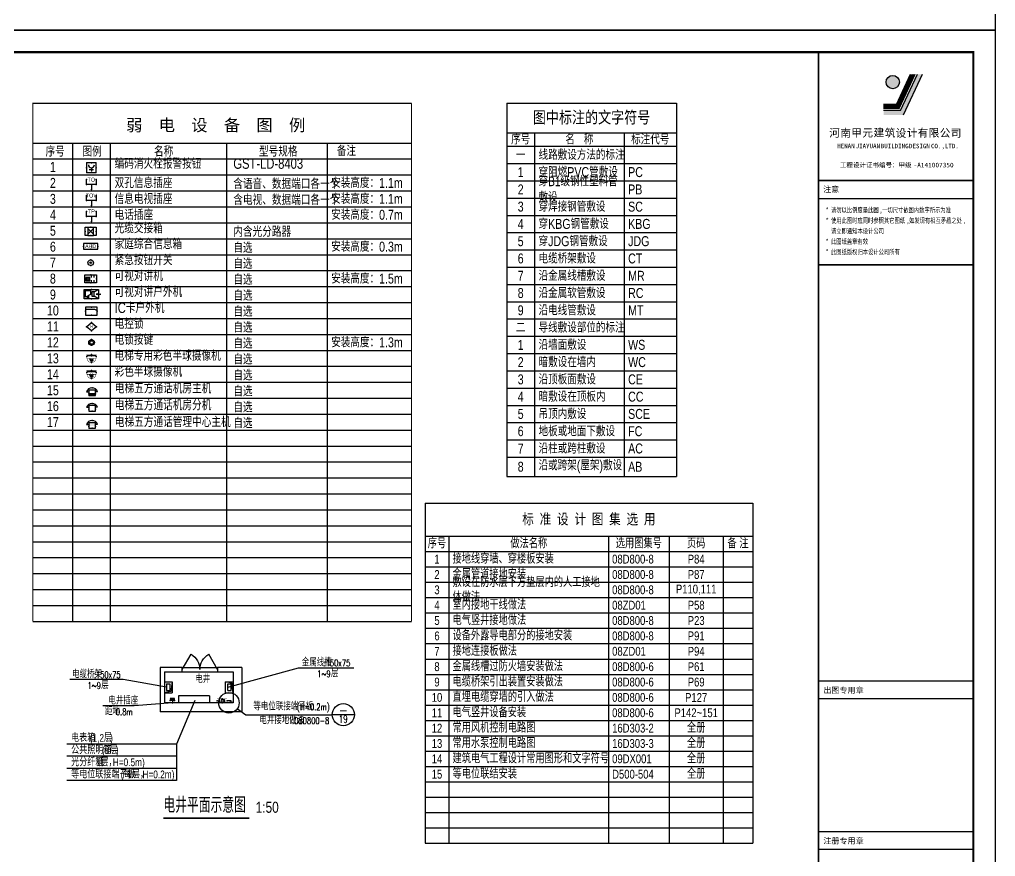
# Model space of a CAD drawing. Extents: x -993182 to -819982, y 169304 to 600104.
# Drawn here: x -953164 to -909082, y 443988 to 481778 of the extents above; entities that cross this region are included whole.
import ezdxf
from ezdxf.enums import TextEntityAlignment as Align

# ---------------------------------------------------------------- set-up
doc = ezdxf.new("R2010")
doc.units = 0
doc.header["$LTSCALE"] = 1000
doc.header["$MEASUREMENT"] = 0
doc.linetypes.add('DASH', pattern=[0.35, 0.25, -0.1])
for name, color, linetype in [('EQUIP-安防', 3, 'Continuous'), ('EQUIP-插座', 3, 'Continuous'), ('EQUIP-消防', 3, 'Continuous'), ('EQUIP-电话', 3, 'Continuous'), ('EQUIP-箱柜', 3, 'Continuous'), ('EQUIP-通讯', 3, 'Continuous'), ('PUB_TEXT', 7, 'Continuous'), ('PUB_TITLE', 146, 'Continuous'), ('SIG_TEXT', 7, 'Continuous'), ('TEL_IDEN', 3, 'Continuous'), ('TEL_LEAD', 3, 'Continuous'), ('TEL_SYMB', 3, 'Continuous'), ('TEL_TEXT', 7, 'Continuous'), ('WALL', 4, 'Continuous'), ('WINDOW', 2, 'Continuous')]:
    doc.layers.add(name, color=color, linetype=linetype)
doc.styles.add('300', font='', dxfattribs={"width": 0.75, "height": 300})
doc.styles.add('_TCH_DIM', font='SIMPLEX', dxfattribs={"bigfont": 'GBCBIG'})
doc.styles.add('_TCH_LABEL', font='COMPLEX', dxfattribs={"bigfont": 'GBCBIG'})
doc.styles.add('_TEL_ATTDEF', font='GBENOR', dxfattribs={"width": 0.8, "height": 3, "bigfont": 'GBCBIG'})
doc.styles.add('_TEL_DIM', font='ICED', dxfattribs={"width": 0.8, "height": 3.5, "bigfont": 'BZHZ'})
doc.styles.get("Standard").update_dxf_attribs({"font": 'gbenor.shx', "bigfont": 'gbcbig.shx'})
doc.styles.add('THT', font='simhei.ttf')
doc.styles.add('电-ele', font='ICED.shx', dxfattribs={"width": 0.8, "bigfont": 'BZHZ.shx'})
doc.styles.add('电-图名', font='ICED.shx', dxfattribs={"width": 0.8, "bigfont": 'BZHZ.shx'})
doc.styles.add('黑体', font='simhei.ttf', dxfattribs={"width": 0.8})
doc.styles.get('300').set_extended_font_data('SimSun')

# ---------------------------------------------------------------- blocks, each defined once
blk = doc.blocks.new('*T98')
at = {"color": 0, "linetype": 'ByBlock', "lineweight": -2}
for p, q in [((0, 0), (7657, 0)), ((0, 0), (0, -1333)), ((7657, 0), (7657, -1333)), ((0, -1944), (0, -16849)), ((1253, -1944), (1253, -16849)), ((5299, -1944), (5299, -16849)), ((7657, -1944), (7657, -16849)), ((0, -2724), (7657, -2724)), ((0, -3504), (7657, -3504)), ((0, -4284), (7657, -4284)), ((0, -5064), (7657, -5064)), ((0, -5844), (7657, -5844)), ((0, -6624), (7657, -6624)), ((0, -7404), (7657, -7404)), ((0, -8184), (7657, -8184)), ((0, -8964), (7657, -8964)), ((0, -9744), (7657, -9744)), ((0, -10524), (7657, -10524)), ((0, -11304), (7657, -11304)), ((0, -12084), (7657, -12084)), ((0, -12864), (7657, -12864)), ((0, -13644), (7657, -13644)), ((0, -14424), (7657, -14424)), ((0, -15204), (7657, -15204)), ((0, -15984), (7657, -15984)), ((0, -16849), (7657, -16849))]:
    blk.add_line(p, q, dxfattribs=at)
at = {"color": 0, "linetype": 'ByBlock', "lineweight": 25}
for p, q in [((0, -1333), (7657, -1333)), ((0, -1333), (0, -1944)), ((1253, -1333), (1253, -1944)), ((5299, -1333), (5299, -1944)), ((7657, -1333), (7657, -1944)), ((0, -1944), (7657, -1944))]:
    blk.add_line(p, q, dxfattribs=at)
at = {"color": 0}
for s, insert, char_height, width, attachment_point, style in [('图中标注的文字符号', (3828, -666), 540, 7656.75, 5, '黑体'), ('序号', (626, -1638), 450, 1242.07, 5, '电-ele'), ('名   称', (3276, -1638), 450, 4035.42, 5, '电-ele'), ('标注代号', (6478, -1638), 450, 2346.97, 5, '电-ele'), ('线路敷设方法的标注', (1433, -2334), 450, 3686.22, 4, '电-ele'), ('一', (626, -2334), 450, 892.87, 5, '电-ele'), ('1', (626, -3114), 450, 892.87, 5, '电-ele'), ('穿阻燃PVC管敷设', (1433, -3114), 450, 3686.22, 4, '电-ele'), ('PC', (5479, -3114), 450, 1997.77, 4, '电-ele'), ('2', (626, -3894), 450, 892.87, 5, '电-ele'), ('穿B1级{\\A1;\\C256;钢性塑料管}敷设', (1433, -3894), 430, 3686.22, 4, '电-ele'), ('PB', (5479, -3894), 450, 1997.77, 4, '电-ele'), ('穿焊接钢管敷设', (1433, -4674), 450, 3686.22, 4, '电-ele'), ('3', (626, -4674), 450, 892.87, 5, '电-ele'), ('SC', (5479, -4674), 450, 1997.77, 4, '电-ele'), ('4', (626, -5454), 450, 892.87, 5, '电-ele'), ('穿KBG钢管敷设', (1433, -5454), 450, 3686.22, 4, '电-ele'), ('KBG', (5479, -5454), 450, 1997.77, 4, '电-ele'), ('5', (626, -6234), 450, 892.87, 5, '电-ele'), ('穿JDG钢管敷设', (1433, -6234), 450, 3686.22, 4, '电-ele'), ('JDG', (5479, -6234), 450, 1997.77, 4, '电-ele'), ('6', (626, -7014), 450, 892.87, 5, '电-ele'), ('电缆桥架敷设', (1433, -7014), 450, 3686.22, 4, '电-ele'), ('CT', (5479, -7014), 450, 1997.77, 4, '电-ele'), ('7', (626, -7794), 450, 892.87, 5, '电-ele'), ('沿金属线槽敷设', (1433, -7794), 450, 3686.22, 4, '电-ele'), ('MR', (5479, -7794), 450, 1997.77, 4, '电-ele'), ('8', (626, -8574), 450, 892.87, 5, '电-ele'), ('沿金属软管敷设', (1433, -8574), 450, 3686.22, 4, '电-ele'), ('RC', (5479, -8574), 450, 1997.77, 4, '电-ele'), ('9', (626, -9354), 450, 892.87, 5, '电-ele'), ('沿电线管敷设', (1433, -9354), 450, 3686.22, 4, '电-ele'), ('MT', (5479, -9354), 450, 1997.77, 4, '电-ele'), ('二', (626, -10134), 450, 892.87, 5, '电-ele'), ('导线敷设部位的标注', (1433, -10134), 450, 3686.22, 4, '电-ele'), ('1', (626, -10914), 450, 892.87, 5, '电-ele'), ('沿墙面敷设', (1433, -10914), 450, 3686.22, 4, '电-ele'), ('WS', (5479, -10914), 450, 1997.77, 4, '电-ele'), ('暗敷设在墙内', (1433, -11694), 450, 3686.22, 4, '电-ele'), ('WC', (5479, -11694), 450, 1997.77, 4, '电-ele'), ('2', (626, -11694), 450, 892.87, 5, '电-ele'), ('3', (626, -12474), 450, 892.87, 5, '电-ele'), ('沿顶板面敷设', (1433, -12474), 450, 3686.22, 4, '电-ele'), ('CE', (5479, -12474), 450, 1997.77, 4, '电-ele'), ('4', (626, -13254), 450, 892.87, 5, '电-ele'), ('暗敷设在顶板内', (1433, -13254), 450, 3686.22, 4, '电-ele'), ('CC', (5479, -13254), 450, 1997.77, 4, '电-ele'), ('5', (626, -14034), 450, 892.87, 5, '电-ele'), ('吊顶内敷设', (1433, -14034), 450, 3686.22, 4, '电-ele'), ('SCE', (5479, -14034), 450, 1997.77, 4, '电-ele'), ('地板或地面下敷设', (1433, -14814), 450, 3686.22, 4, '电-ele'), ('6', (626, -14814), 450, 892.87, 5, '电-ele'), ('FC', (5479, -14814), 450, 1997.77, 4, '电-ele'), ('7', (626, -15594), 450, 892.87, 5, '电-ele'), ('沿柱或跨柱敷设', (1433, -15594), 450, 3686.22, 4, '电-ele'), ('AC', (5479, -15594), 450, 1997.77, 4, '电-ele'), ('8', (626, -16416), 450, 892.87, 5, '电-ele'), ('沿或跨架(屋架)敷设', (1433, -16416), 450, 3686.22, 4, '电-ele'), ('AB', (5479, -16416), 450, 1997.77, 4, '电-ele')]:
    blk.add_mtext(s, dxfattribs=dict(at, insert=insert, char_height=char_height, width=width, attachment_point=attachment_point, style=style))
blk = doc.blocks.new('$equip$00003046')
for p, q in [((-0.5, 0.35), (-0.3, 0.35)), ((-0.3, 0.5), (-0.3, 0)), ((0.3, 0.5), (-0.3, 0.5)), ((-0.3, 0.2), (0.3, 0.2)), ((-0.3, 0), (0.3, 0)), ((0.3, 0), (0.3, 0.5)), ((0.5, 0.35), (0.3, 0.35))]:
    blk.add_line(p, q)
at = {"const_width": 0.04}
blk.add_lwpolyline([(0.5, 0.35, 0.7), (-0.5, 0.35, 0.327851)], format="xyb", dxfattribs=at)
blk.add_lwpolyline([(-0.5, 0.35), (-0.3, 0.35), (-0.3, 0), (0.3, 0), (0.3, 0.35), (0.5, 0.35)], dxfattribs=at)
for centre in [(-0.15, 0.1), (0, 0.1), (0.15, 0.1)]:
    blk.add_circle(centre, 0.04)
blk.add_arc((0, 0.168), 0.532, 20.01596, 159.98404)
for p in [(-0.3, 0.175), (0, 0.7), (0, 0), (0.3, 0.175)]:
    blk.add_point(p)
for points in [[(-0.185, 0.12), (-0.115, 0.12), (-0.19, 0.1), (-0.11, 0.1)], [(-0.185, 0.08), (-0.115, 0.08), (-0.19, 0.1), (-0.11, 0.1)], [(-0.17, 0.135), (-0.13, 0.135), (-0.185, 0.12), (-0.115, 0.12)], [(-0.17, 0.065), (-0.13, 0.065), (-0.185, 0.08), (-0.115, 0.08)], [(-0.15, 0.14), (-0.15, 0.14), (-0.17, 0.135), (-0.13, 0.135)], [(-0.15, 0.06), (-0.15, 0.06), (-0.17, 0.065), (-0.13, 0.065)], [(-0.035, 0.12), (0.035, 0.12), (-0.04, 0.1), (0.04, 0.1)], [(-0.035, 0.08), (0.035, 0.08), (-0.04, 0.1), (0.04, 0.1)], [(-0.02, 0.135), (0.02, 0.135), (-0.035, 0.12), (0.035, 0.12)], [(-0.02, 0.065), (0.02, 0.065), (-0.035, 0.08), (0.035, 0.08)], [(0, 0.14), (0, 0.14), (-0.02, 0.135), (0.02, 0.135)], [(0, 0.06), (0, 0.06), (-0.02, 0.065), (0.02, 0.065)], [(0.115, 0.12), (0.185, 0.12), (0.11, 0.1), (0.19, 0.1)], [(0.115, 0.08), (0.185, 0.08), (0.11, 0.1), (0.19, 0.1)], [(0.13, 0.135), (0.17, 0.135), (0.115, 0.12), (0.185, 0.12)], [(0.13, 0.065), (0.17, 0.065), (0.115, 0.08), (0.185, 0.08)], [(0.15, 0.14), (0.15, 0.14), (0.13, 0.135), (0.17, 0.135)], [(0.15, 0.06), (0.15, 0.06), (0.13, 0.065), (0.17, 0.065)]]:
    blk.add_solid(points)
at = {"color": 7, "style": '_TEL_DIM', "flags": 1}
for tag in ['A', 'REMARK']:
    blk.add_attdef(tag, text='', height=0.00002, dxfattribs=at).set_placement((0, 0), align=Align.MIDDLE_CENTER)
blk = doc.blocks.new('$equip$00003039')
for p, q in [((-0.5, 0.35), (-0.3, 0.35)), ((-0.3, 0.5), (-0.3, 0)), ((0.3, 0.5), (-0.3, 0.5)), ((-0.3, 0), (0.3, 0)), ((0.3, 0), (0.3, 0.5)), ((0.5, 0.35), (0.3, 0.35))]:
    blk.add_line(p, q)
at = {"const_width": 0.04}
blk.add_lwpolyline([(0.5, 0.35, 0.7), (-0.5, 0.35, 0.327851)], format="xyb", dxfattribs=at)
blk.add_lwpolyline([(-0.5, 0.35), (-0.3, 0.35), (-0.3, 0), (0.3, 0), (0.3, 0.35), (0.5, 0.35)], dxfattribs=at)
blk.add_arc((0, 0.168), 0.532, 20.01596, 159.98404)
for p in [(-0.3, 0.175), (0, 0.7), (0, 0), (0.3, 0.175)]:
    blk.add_point(p)
at = {"color": 7, "style": '_TEL_DIM', "flags": 1}
for tag in ['A', 'REMARK']:
    blk.add_attdef(tag, text='', height=0.00002, dxfattribs=at).set_placement((0, 0), align=Align.MIDDLE_CENTER)
blk = doc.blocks.new('$equip$00003041')
for p, q in [((-0.5, 0.35), (-0.3, 0.35)), ((-0.3, 0.5), (-0.3, 0)), ((0.3, 0.5), (-0.3, 0.5)), ((-0.3, 0), (0.3, 0)), ((0.3, 0), (0.3, 0.5)), ((0.5, 0.35), (0.3, 0.35))]:
    blk.add_line(p, q)
at = {"const_width": 0.04}
blk.add_lwpolyline([(0.5, 0.35, 0.7), (-0.5, 0.35, 0.327851)], format="xyb", dxfattribs=at)
blk.add_lwpolyline([(-0.5, 0.35), (-0.3, 0.35), (-0.3, 0), (0.3, 0), (0.3, 0.35), (0.5, 0.35)], dxfattribs=at)
for points in [[(-0.2, 0.3, 1), (-0.16, 0.3, 1)], [(-0.02, 0.3, 1), (0.02, 0.3, 1)], [(0.16, 0.3, 1), (0.2, 0.3, 1)]]:
    blk.add_lwpolyline(points, format="xyb", close=True, dxfattribs=at)
blk.add_arc((0, 0.168), 0.532, 20.01596, 159.98404)
for p in [(-0.3, 0.175), (0, 0.7), (0, 0), (0.3, 0.175)]:
    blk.add_point(p)
at = {"color": 7, "style": '_TEL_DIM', "flags": 1}
for tag in ['A', 'REMARK']:
    blk.add_attdef(tag, text='', height=0.00002, dxfattribs=at).set_placement((0, 0), align=Align.MIDDLE_CENTER)
blk = doc.blocks.new('$equip$00001961')
for p, q in [((-0.57, -0.45), (-0.57, 0.45)), ((-0.57, 0.45), (-0.3, 0.45)), ((-0.3, 0.45), (-0.3, -0.45)), ((0.3, 0.31), (-0.3, -0.31)), ((0.3, -0.31), (-0.3, 0.31)), ((0.3, -0.45), (0.3, 0.45)), ((0.3, 0.45), (0.57, 0.45)), ((0.57, 0.45), (0.57, -0.45)), ((-0.3, -0.45), (-0.57, -0.45)), ((0.57, -0.45), (0.3, -0.45))]:
    blk.add_line(p, q)
at = {"linetype": 'DASH', "ltscale": 0.2}
for p, q in [((-0.3, 0.45), (0.3, 0.45)), ((-0.3, -0.45), (0.3, -0.45))]:
    blk.add_line(p, q, dxfattribs=at)
for p in [(-0.57, 0), (0, 0.45), (0.57, 0), (0, -0.45)]:
    blk.add_point(p)
at = {"layer": 'TEL_TEXT', "style": '_TEL_DIM', "flags": 1}
blk.add_attdef('A', text='', height=0.00002, dxfattribs=at).set_placement((0, 0), align=Align.MIDDLE_CENTER)
blk = doc.blocks.new('$equip$00002334')
for p, q in [((-0.75, 0.3), (-0.75, -0.3)), ((0.75, 0.3), (-0.75, 0.3)), ((0.75, -0.3), (0.75, 0.3)), ((-0.75, -0.3), (0.75, -0.3))]:
    blk.add_line(p, q)
at = {"const_width": 0.06}
blk.add_lwpolyline([(-0.75, 0.3), (0.75, 0.3), (0.75, -0.3), (-0.75, -0.3), (-0.75, 0.3), (0.75, 0.3)], dxfattribs=at)
for p in [(-0.75, 0), (0, 0.3), (0.75, 0), (0, -0.3)]:
    blk.add_point(p)
at = {"color": 7, "style": '_TEL_DIM'}
blk.add_attdef('$TEXT$', text='', height=0.4, dxfattribs=at).set_placement((-0.01, 0.03), align=Align.MIDDLE_CENTER)
at = {"color": 7, "flags": 1}
blk.add_attdef('A', text='', height=0.00002, dxfattribs=at).set_placement((0, 0), align=Align.MIDDLE_CENTER)
blk = doc.blocks.new('$equip$00002479')
at = {"const_width": 0.04}
blk.add_lwpolyline([(-0.3, 0, 1), (0.3, 0, 1), (-0.3, 0, 0.942883)], format="xyb", dxfattribs=at)
for radius in [0.3, 0.0841]:
    blk.add_circle((0, 0), radius)
for p in [(-0.3, 0), (0, 0.3), (0.3, 0), (0, -0.3)]:
    blk.add_point(p)
at = {"color": 7, "style": '_TEL_DIM', "flags": 1}
blk.add_attdef('A', text='', height=0.00002, dxfattribs=at).set_placement((0, 0), align=Align.MIDDLE_CENTER)
blk = doc.blocks.new('$equip$00002625')
at = {"linetype": 'Continuous'}
for p, q in [((-0.62, -0.42), (-0.62, 0.42)), ((-0.62, 0.42), (0.63, 0.42)), ((0.07, 0.13), (0.07, 0.42)), ((0.35, 0.13), (0.35, 0.42)), ((0.63, 0.42), (0.63, -0.42)), ((0.63, -0.42), (-0.62, -0.42)), ((0.07, -0.42), (0.07, -0.13)), ((0.35, -0.42), (0.35, -0.13))]:
    blk.add_line(p, q, dxfattribs=at)
for p, q in [((-0.09, 0.15), (-0.5, 0.15)), ((-0.5, 0.15), (-0.5, -0.2)), ((-0.17, 0.07), (-0.42, 0.07)), ((-0.42, 0.07), (-0.42, -0.12)), ((-0.17, -0.12), (-0.17, 0.07)), ((-0.09, -0.2), (-0.09, 0.15)), ((-0.5, -0.2), (-0.09, -0.2)), ((-0.42, -0.12), (-0.17, -0.12))]:
    blk.add_line(p, q)
at = {"const_width": 0.04}
blk.add_lwpolyline([(-0.62, 0.42), (0.63, 0.42), (0.63, -0.42), (-0.62, -0.42), (-0.62, 0.42), (0.63, 0.42)], dxfattribs=at)
for p in [(-0.62, 0), (0, 0.42), (0.63, 0), (0, -0.42)]:
    blk.add_point(p)
at = {"color": 7, "style": '_TEL_DIM', "flags": 1}
blk.add_attdef('A', text='', height=0.000025, dxfattribs=at).set_placement((0, 0), align=Align.MIDDLE_CENTER)
blk = doc.blocks.new('$equip$00002646')
at = {"linetype": 'Continuous'}
for p, q in [((-0.75, 0.5), (0.75, 0.5)), ((-0.75, -0.5), (-0.75, 0.5)), ((-0.62, 0.39), (-0.09, 0.39)), ((-0.62, -0.31), (-0.62, 0.39)), ((-0.09, 0.39), (-0.09, -0.05)), ((0.31, 0.23), (0.06, 0.23)), ((0.06, 0.23), (0.06, -0.23)), ((0.31, 0.23), (0.75, 0.5)), ((0.31, -0.23), (0.31, 0.23)), ((0.69, 0.04), (0.5, 0)), ((0.5, 0), (0.69, -0.04)), ((0.53, 0), (1.01, 0)), ((0.69, -0.04), (0.69, 0.04)), ((0.75, 0.5), (0.75, -0.5)), ((0.83, -0.04), (0.83, 0.04)), ((0.83, 0.04), (1.01, 0)), ((1.01, 0), (0.83, -0.04)), ((0.75, -0.5), (-0.75, -0.5)), ((-0.09, -0.05), (-0.62, -0.31)), ((-0.44, -0.22), (-0.44, -0.41)), ((-0.44, -0.41), (-0.27, -0.41)), ((-0.27, -0.41), (-0.27, -0.14)), ((0.06, -0.23), (0.31, -0.23)), ((0.75, -0.5), (0.31, -0.23))]:
    blk.add_line(p, q, dxfattribs=at)
at = {"const_width": 0.04}
blk.add_lwpolyline([(-0.75, 0.5), (-0.75, -0.5), (0.75, -0.5), (0.75, 0.5), (-0.75, 0.5), (-0.75, -0.5)], dxfattribs=at)
for p in [(-0.75, 0), (0, 0.5), (0.75, 0), (0, -0.5)]:
    blk.add_point(p)
for points in [[(0.5, 0), (0.69, -0.04), (0.69, 0.04)], [(1.01, 0), (0.83, -0.04), (0.83, 0.04)]]:
    blk.add_solid(points)
at = {"color": 7, "style": '_TEL_DIM', "flags": 1}
blk.add_attdef('A', text='', height=0.000025, dxfattribs=at).set_placement((0, 0), align=Align.MIDDLE_CENTER)
blk = doc.blocks.new('$equip$00002617')
for p, q in [((0.63, 0.42), (-0.62, 0.42)), ((-0.62, 0.42), (-0.62, -0.41)), ((-0.62, 0.22), (0.33, 0.22)), ((0.33, 0.22), (0.63, 0.08)), ((0.63, -0.41), (0.63, 0.42)), ((-0.62, -0.41), (0.63, -0.41))]:
    blk.add_line(p, q)
at = {"linetype": 'Continuous', "const_width": 0.04}
blk.add_lwpolyline([(-0.62, 0.42), (0.63, 0.42), (0.63, -0.41), (-0.62, -0.41)], close=True, dxfattribs=at)
at = {"color": 1}
for p in [(-0.62, 0), (0, 0.42), (0.63, 0), (0.02, -0.41)]:
    blk.add_point(p, dxfattribs=at)
at = {"color": 7, "style": '_TEL_DIM', "flags": 1}
blk.add_attdef('A', text='', height=0.000025, dxfattribs=at).set_placement((0, 0), align=Align.MIDDLE_CENTER)
blk = doc.blocks.new('$equip$00002375')
at = {"const_width": 0.04}
blk.add_lwpolyline([(0, 0.3, -1), (0, -0.3, -1), (0, 0.3, -0.254955)], format="xyb", dxfattribs=at)
for radius in [0.3, 0.2]:
    blk.add_circle((0, 0), radius)
for p in [(-0.3, 0), (0, 0.3), (0.3, 0), (0, -0.3)]:
    blk.add_point(p)
at = {"color": 7, "style": '_TEL_DIM'}
blk.add_attdef('$TEXT$', text='', height=0.24, dxfattribs=at).set_placement((0, 0), align=Align.MIDDLE_CENTER)
at = {"color": 7, "style": '_TEL_DIM', "flags": 1}
blk.add_attdef('A', text='', height=0.00002, dxfattribs=at).set_placement((0, 0), align=Align.MIDDLE_CENTER)
blk = doc.blocks.new('$equip$00001867')
for p, q in [((-0.5, 0.499), (-0.5, 0.999)), ((0.5, 0.999), (0.5, 0.499)), ((0.5, 0.499), (-0.5, 0.499)), ((0, 0.5), (0, 0))]:
    blk.add_line(p, q)
for p in [(-0.5, 0.999), (0.5, 0.999), (-0.5, 0.499), (0, 0), (0.5, 0.499)]:
    blk.add_point(p)
at = {"color": 7, "style": '_TEL_DIM'}
blk.add_attdef('$TEXT$', text='', height=0.4, dxfattribs=at).set_placement((0, 0.999), align=Align.MIDDLE_CENTER)
at = {"color": 7, "style": '_TEL_DIM', "flags": 1}
blk.add_attdef('A', text='', height=0.00002, dxfattribs=at).set_placement((0, 0), align=Align.MIDDLE_CENTER)
blk = doc.blocks.new('$equip$00003210')
h = blk.add_hatch(color=256)
edge = h.paths.add_edge_path()
edge.add_ellipse((0, 0.01), major_axis=(0, 0.0377), ratio=1, start_angle=-90.0396, end_angle=89.9604, ccw=False)
edge.add_ellipse((0, 0.01), major_axis=(0, 0.0377), ratio=1, start_angle=89.9616, end_angle=269.9616, ccw=False)
h = blk.add_hatch(color=256)
edge = h.paths.add_edge_path()
edge.add_ellipse((-0.13, -0.09), major_axis=(0, 0.0377), ratio=1, start_angle=270.0396, end_angle=450.0396)
edge.add_ellipse((-0.13, -0.09), major_axis=(0, 0.0377), ratio=1, start_angle=90.0384, end_angle=270.0384)
h = blk.add_hatch(color=256)
edge = h.paths.add_edge_path()
edge.add_ellipse((0.13, -0.09), major_axis=(0, 0.0377), ratio=1, start_angle=-90.0396, end_angle=89.9604, ccw=False)
edge.add_ellipse((0.13, -0.09), major_axis=(0, 0.0377), ratio=1, start_angle=89.9616, end_angle=269.9616, ccw=False)
for p, q in [((-0.5, 0.1), (0.5, 0.1)), ((-0.12, -0.43), (-0.17, -0.22)), ((0.12, -0.43), (0.17, -0.22))]:
    blk.add_line(p, q)
at = {"const_width": 0.04}
blk.add_lwpolyline([(-0.5, 0.21), (0.5, 0.21), (0.5, -0.21), (-0.5, -0.21)], close=True, dxfattribs=at)
blk.add_lwpolyline([(-0.45, -0.21, 0.999619), (0.45, -0.21, 0.999619)], format="xyb", dxfattribs=at)
for major_axis, start_param, end_param in [((0, 0.124), 1.570803, 7.853988), ((0, 0.0825), 1.570791, 7.853976)]:
    blk.add_ellipse((0, -0.41), major_axis=major_axis, ratio=1, start_param=start_param, end_param=end_param)
for p in [(0, 0.21), (-0.5, 0), (0, -0.64), (0.5, 0)]:
    blk.add_point(p)
at = {"color": 7, "style": '_TEL_DIM', "flags": 1}
for tag in ['REMARK', 'A']:
    blk.add_attdef(tag, text='', height=0.0000133, dxfattribs=at).set_placement((0, 0.21), align=Align.MIDDLE_CENTER)
blk = doc.blocks.new('$equip$00003211')
h = blk.add_hatch(color=256)
edge = h.paths.add_edge_path()
edge.add_ellipse((0, -0.02), major_axis=(0, 0.0377), ratio=1, start_angle=-90.0396, end_angle=89.9604, ccw=False)
edge.add_ellipse((0, -0.02), major_axis=(0, 0.0377), ratio=1, start_angle=89.9616, end_angle=269.9616, ccw=False)
for p, q in [((-0.5, 0.1), (0.5, 0.1)), ((-0.12, -0.43), (-0.17, -0.22)), ((0.12, -0.43), (0.17, -0.22))]:
    blk.add_line(p, q)
at = {"const_width": 0.04}
blk.add_lwpolyline([(-0.5, 0.21), (0.5, 0.21), (0.5, -0.21), (-0.5, -0.21)], close=True, dxfattribs=at)
blk.add_lwpolyline([(-0.45, -0.21, 0.999619), (0.45, -0.21, 0.999619)], format="xyb", dxfattribs=at)
for major_axis, start_param, end_param in [((0, 0.124), 1.570803, 7.853988), ((0, 0.0825), 1.570791, 7.853976)]:
    blk.add_ellipse((0, -0.41), major_axis=major_axis, ratio=1, start_param=start_param, end_param=end_param)
for p in [(0, 0.21), (-0.5, 0), (0, -0.64), (0.5, 0)]:
    blk.add_point(p)
at = {"color": 7, "style": '_TEL_DIM', "flags": 1}
for tag in ['REMARK', 'A']:
    blk.add_attdef(tag, text='', height=0.0000133, dxfattribs=at).set_placement((0, 0.21), align=Align.MIDDLE_CENTER)
blk = doc.blocks.new('$equip$00002656')
for p, q in [((-0.5, 1), (-0.5, 0)), ((0.5, 1), (-0.5, 1)), ((0.5, 0), (0.5, 1)), ((-0.5, 0), (0.5, 0)), ((-0.219, 0.331), (0.222, 0.331)), ((0, 0.5), (0, 0.15))]:
    blk.add_line(p, q)
at = {"const_width": 0.04}
blk.add_lwpolyline([(-0.5, 1), (0.5, 1), (0.5, 0), (-0.5, 0), (-0.5, 1), (0.5, 1)], dxfattribs=at)
blk.add_arc((0, 0.8), 0.3, 180, 0)
for p in [(0, 1), (-0.5, 0.5), (0, 0), (0.5, 0.5)]:
    blk.add_point(p)
at = {"color": 7, "flags": 1}
for tag, height, p in [('A', 0.00002, (0, 0)), ('B', 0.4, (0.762, 0.292))]:
    blk.add_attdef(tag, text='', height=height, dxfattribs=at).set_placement(p, align=Align.MIDDLE_CENTER)
blk = doc.blocks.new('$equip$00002374')
for p, q in [((-0.52, -0.01), (0, 0.43)), ((0, 0.43), (0.52, -0.01)), ((0, -0.45), (-0.52, -0.01)), ((0.52, -0.01), (0, -0.45))]:
    blk.add_line(p, q)
at = {"const_width": 0.04}
blk.add_lwpolyline([(0, 0.43), (0.52, -0.01), (0, -0.45), (-0.52, -0.01), (0, 0.43), (0.52, -0.01)], dxfattribs=at)
for p in [(0, 0.43), (-0.52, -0.01), (0, -0.45), (0.52, -0.01)]:
    blk.add_point(p)
at = {"color": 7, "style": '_TEL_DIM'}
blk.add_attdef('$TEXT$', text='', height=0.3, dxfattribs=at).set_placement((0, 0), align=Align.MIDDLE_CENTER)
at = {"color": 7, "style": '_TEL_DIM', "flags": 1}
blk.add_attdef('A', text='', height=0.00002, dxfattribs=at).set_placement((0, 0), align=Align.MIDDLE_CENTER)
blk = doc.blocks.new('$equip$00002913')
at = {"const_width": 0.02}
blk.add_lwpolyline([(-0.75, 0.6), (-0.75, 0), (0.75, 0), (0.75, 0.6), (-0.75, 0.6), (-0.75, 0)], dxfattribs=at)
for p in [(-0.75, 0.3), (0, 0.6), (0, 0), (0.75, 0.3)]:
    blk.add_point(p)
at = {"color": 7, "style": '_TCH_LABEL'}
blk.add_attdef('$TEXT$', text='', height=0.36, dxfattribs=at).set_placement((0, 0.3), align=Align.MIDDLE_CENTER)
at = {"style": '_TCH_LABEL', "flags": 9}
blk.add_attdef('A', (0, 0), '', height=0.00002, dxfattribs=at)
blk = doc.blocks.new('$equip$00002883')
h = blk.add_hatch(color=256)
h.dxf.hatch_style = 1
h.paths.add_polyline_path([(-0.5, 0.95, 0.904534), (0.5, 0.95)])
for p, q in [((0.5, 0.95), (-0.5, 0.95)), ((0.5, 0.5), (-0.5, 0.5)), ((0, 0.5), (0, 0))]:
    blk.add_line(p, q)
at = {"const_width": 0.04}
for points in [[(-0.5, 1), (-0.7, 1)], [(0.5, 1), (0.7, 1)]]:
    blk.add_lwpolyline(points, dxfattribs=at)
blk.add_arc((0, 1), 0.5, 180, 0)
for p in [(-0.5, 0.5), (0, 0.95), (0, 0), (0.5, 0.5)]:
    blk.add_point(p)
at = {"color": 7, "style": '_TCH_LABEL', "flags": 1}
blk.add_attdef('A', text='', height=0.000025, dxfattribs=at).set_placement((0, 0), align=Align.MIDDLE_CENTER)
blk = doc.blocks.new('$DorLib2D$00000231')
at = {"color": 0}
for p, q in [((-0.5, 0), (-0.25, 0.433)), ((0.5, 0), (0.25, 0.433))]:
    blk.add_line(p, q, dxfattribs=at)
for centre, start, end in [((-0.5, 0), 0, 60), ((0.5, 0), 120, 180)]:
    blk.add_arc(centre, 0.5, start, end, dxfattribs=at)
blk = doc.blocks.new('电井平面示意图')
at = {"layer": 'SIG_TEXT'}
h = blk.add_hatch(dxfattribs=at)
h.set_pattern_fill('ANGLE', color=256, scale=100, angle=90)
h.set_pattern_definition([(90, (155572.54, -2854408.24), (-349.25, -7e-10), [254, -95.25]), (180, (155572.54, -2854408.24), (7e-10, -349.25), [254, -95.25])])
h.paths.add_polyline_path([(1570, 208), (1570, 200), (1650, 200), (1650, 208)])
for p, q in [((1650, 208), (1570, 208)), ((1650, 200), (1570, 200))]:
    blk.add_line(p, q)
for p, q in [((100, 675), (100, 425)), ((100, 675), (271, 675)), ((271, 675), (245, 458)), ((271, 675), (271, 425)), ((1479, 425), (1479, 675)), ((1479, 675), (1650, 675)), ((1624, 642), (1479, 675)), ((1650, 425), (1650, 675)), ((245, 458), (100, 425)), ((150, 625), (150, 475)), ((150, 625), (225, 625)), ((150, 475), (225, 475)), ((225, 625), (225, 475)), ((1529, 475), (1529, 625)), ((1529, 625), (1604, 625)), ((1529, 475), (1604, 475)), ((1604, 475), (1604, 625)), ((1650, 425), (1624, 642)), ((100, 425), (271, 425)), ((1118, 360), (418, 360)), ((418, 360), (418, 200)), ((1118, 360), (1118, 200)), ((1479, 425), (1650, 425)), ((1118, 200), (418, 200)), ((878, 200), (678, 200)), ((1570, 208), (1570, 200)), ((1650, 208), (1650, 200))]:
    blk.add_line(p, q, dxfattribs=at)
blk.add_lwpolyline([(1610, 208), (1610, 245), (1513, 245)], dxfattribs=at)
at = {"layer": 'TEL_IDEN'}
for p, q in [((1747, 67), (1939, -68)), ((1939, -68), (3889, -68)), ((4389, -68), (3889, -68))]:
    blk.add_line(p, q, dxfattribs=at)
for centre, radius in [((1557, 200), 231), ((4139, -68), 250)]:
    blk.add_circle(centre, radius, dxfattribs=at)
at = {"layer": 'TEL_LEAD'}
for p, q in [((1529, 550), (3130, 990)), ((3130, 990), (4378, 990)), ((-833, 725), (-2037, 725)), ((150, 550), (-833, 725)), ((-586, 130), (-1292, 130)), ((280, 200), (-586, 130))]:
    blk.add_line(p, q, dxfattribs=at)
at = {"layer": 'TEL_SYMB'}
for p, q in [((784, 250), (371, -733)), ((371, -733), (-2106, -733)), ((371, -733), (371, -1557)), ((371, -1007), (-2106, -1007)), ((371, -1282), (-2106, -1282)), ((371, -1557), (-2106, -1557))]:
    blk.add_line(p, q, dxfattribs=at)
at = {"layer": 'WALL'}
for p, q in [((0, 1000), (0, 0)), ((500, 1000), (0, 1000)), ((100, 900), (100, 200)), ((100, 900), (500, 900)), ((500, 900), (500, 1000)), ((1850, 1000), (1300, 1000)), ((1300, 1000), (1300, 900)), ((1300, 900), (1650, 900)), ((1650, 900), (1650, 200)), ((1850, 1000), (1850, 0)), ((1650, 200), (100, 200)), ((1850, 0), (0, 0))]:
    blk.add_line(p, q, dxfattribs=at)
at = {"layer": 'WINDOW'}
for p, q in [((500, 1000, 0), (1300, 1000, 0)), ((500, 900, 0), (1300, 900, 0))]:
    blk.add_line(p, q, dxfattribs=at)
at = {"layer": 'EQUIP-插座', "xscale": 100.0000000000001, "yscale": 100.0000000000001, "zscale": 100.0000000000001, "rotation": 0.0002393720644821659}
blk.add_blockref('$equip$00002883', (280, 200), dxfattribs=at)
at = {"layer": 'EQUIP-箱柜', "xscale": 150, "yscale": 150, "zscale": 75}
blk.add_blockref('$equip$00002913', (1401, 200), dxfattribs=at).add_auto_attribs({'$TEXT$': 'LEB'})
at = {"layer": 'WINDOW', "xscale": -800, "yscale": 800, "zscale": -800, "rotation": 359.9999999999882}
blk.add_blockref('$DorLib2D$00000231', (900, 950), dxfattribs=at)
at = {"layer": 'PUB_TEXT'}
blk.add_text('电井', height=168.8, dxfattribs=at).set_placement((796, 651))
at = {"layer": 'TEL_IDEN', "color": 7, "style": '_TCH_DIM'}
for s, p in [('等电位联接端子板', (2109, 34)), ('电井接地做法', (2243, -278))]:
    blk.add_text(s, height=168.8, dxfattribs=at).set_placement(p)
at = {"layer": 'TEL_IDEN', "color": 7, "style": '_TCH_DIM', "width": 0.705882}
for s, p in [('(H=0.2m)', (3092, 34)), (':08D800-8', (2981, -278))]:
    blk.add_text(s, height=148.8, dxfattribs=at).set_placement(p)
at = {"layer": 'TEL_IDEN', "color": 7, "style": '_TCH_LABEL'}
for s, width, p, p2 in [('-', 1.458333, (4038, -47), (4240, -47)), ('19', 0.905172, (4038, -249), (4240, -249))]:
    blk.add_text(s, height=161, dxfattribs=dict(at, width=width)).set_placement(p, p2, align=Align.FIT)
at = {"layer": 'TEL_LEAD', "color": 7, "style": '_TCH_DIM'}
for s, height, p in [('金属线槽', 168.8, (3203, 1025)), ('电缆桥架', 168.8, (-1986, 760)), ('层', 169, (3860, 780)), ('层', 169, (-1329, 515)), ('电井插座', 168.8, (-1167, 165)), ('距地', 168.8, (-1242, -80))]:
    blk.add_text(s, height=height, dxfattribs=at).set_placement(p)
at = {"layer": 'TEL_LEAD', "color": 7, "style": '_TCH_DIM', "width": 0.705882}
for s, p in [(':150x75', (3695, 1025)), (':150x75', (-1494, 760)), ('1~9', (3550, 780)), ('1~9', (-1639, 515)), ('0.8m', (-996, -80))]:
    blk.add_text(s, height=148.8, dxfattribs=at).set_placement(p)
at = {"layer": 'TEL_SYMB', "color": 7, "style": '电-ele', "width": 0.8}
for s, p in [('电表箱', (-2007, -680)), ('(1,2', (-1587, -680)), ('层', (-1267, -680)), (')', (-1127, -680)), ('公共照明箱', (-2007, -955)), ('(3', (-1307, -955)), ('层', (-1137, -955)), (')', (-997, -955)), ('光分纤箱', (-2007, -1230)), ('1', (-1447, -1230)), ('层，', (-1347, -1230)), ('H=0.5m)', (-1067, -1230)), ('等电位联接端子板', (-2007, -1504)), ('(', (-887, -1504)), ('每层，', (-817, -1504)), ('H=0.2m)', (-397, -1504))]:
    blk.add_text(s, height=175, dxfattribs=at).set_placement(p)
blk = doc.blocks.new('*T110')
at = {"color": 0, "linetype": 'ByBlock', "lineweight": -2}
for p, q in [((0, 0), (14800, 0)), ((0, 0), (0, -1492)), ((14800, 0), (14800, -1492)), ((0, -2186), (0, -15363)), ((1081, -2186), (1081, -15363)), ((8291, -2186), (8291, -15363)), ((11022, -2186), (11022, -15363)), ((13472, -2186), (13472, -15363)), ((14800, -2186), (14800, -15363)), ((0, -2879), (14800, -2879)), ((0, -3572), (14800, -3572)), ((0, -4266), (14800, -4266)), ((0, -4959), (14800, -4959)), ((0, -5652), (14800, -5652)), ((0, -6346), (14800, -6346)), ((0, -7043), (14800, -7043)), ((0, -7736), (14800, -7736)), ((0, -8429), (14800, -8429)), ((0, -9123), (14800, -9123)), ((0, -9816), (14800, -9816)), ((0, -10509), (14800, -10509)), ((0, -11203), (14800, -11203)), ((0, -11896), (14800, -11896)), ((0, -12589), (14800, -12589)), ((0, -13283), (14800, -13283)), ((0, -13976), (14800, -13976)), ((0, -14669), (14800, -14669)), ((0, -15363), (14800, -15363))]:
    blk.add_line(p, q, dxfattribs=at)
at = {"color": 0, "linetype": 'ByBlock', "lineweight": 25}
for p, q in [((0, -1492), (14800, -1492)), ((0, -1492), (0, -2186)), ((1081, -1492), (1081, -2186)), ((8291, -1492), (8291, -2186)), ((11022, -1492), (11022, -2186)), ((13472, -1492), (13472, -2186)), ((14800, -1492), (14800, -2186)), ((0, -2186), (14800, -2186))]:
    blk.add_line(p, q, dxfattribs=at)
at = {"color": 0}
for s, insert, char_height, width, attachment_point, style in [('标 准 设 计 图 集 选 用', (7400, -746), 480, 14799.85, 5, '黑体'), ('序号', (540, -1839), 400, 1071.04, 5, '电-ele'), ('做法名称', (4686, -1839), 400, 7200.85, 5, '电-ele'), ('选用图集号', (9656, -1839), 400, 2720.84, 5, '电-ele'), ('页码', (12247, -1839), 400, 2440.88, 5, '电-ele'), ('备 注', (14136, -1839), 400, 1318.33, 5, '电-ele'), ('1', (540, -2532), 400, 760.64, 5, '电-ele'), ('接地线穿墙、穿楼板安装', (1241, -2532), 400, 6890.45, 4, '电-ele'), ('08D800-8', (8451, -2532), 400, 2410.44, 4, '电-ele'), ('P84', (12247, -2532), 400, 2130.48, 5, '电-ele'), ('2', (540, -3226), 400, 760.64, 5, '电-ele'), ('金属管道接地安装', (1241, -3226), 400, 6890.45, 4, '电-ele'), ('08D800-8', (8451, -3226), 400, 2410.44, 4, '电-ele'), ('P87', (12247, -3226), 400, 2130.48, 5, '电-ele'), ('3', (540, -3919), 400, 760.64, 5, '电-ele'), ('敷设在防水层下方垫层内的人工接地体做法', (1241, -3919), 400, 6890.45, 4, '电-ele'), ('08D800-8', (8451, -3919), 400, 2410.44, 4, '电-ele'), ('P110,111', (12247, -3919), 400, 2130.48, 5, '电-ele'), ('室内接地干线做法', (1241, -4612), 400, 6890.45, 4, '电-ele'), ('08ZD01', (8451, -4612), 400, 2410.44, 4, '电-ele'), ('P58', (12247, -4612), 400, 2130.48, 5, '电-ele'), ('4', (540, -4612), 400, 760.64, 5, '电-ele'), ('5', (540, -5306), 400, 760.64, 5, '电-ele'), ('电气竖井接地做法', (1241, -5306), 400, 6890.45, 4, '电-ele'), ('08D800-8', (8451, -5306), 400, 2410.44, 4, '电-ele'), ('P23', (12247, -5306), 400, 2130.48, 5, '电-ele'), ('6', (540, -5999), 400, 760.64, 5, '电-ele'), ('设备外露导电部分的接地安装', (1241, -5999), 400, 6890.45, 4, '电-ele'), ('08D800-8', (8451, -5999), 400, 2410.44, 4, '电-ele'), ('P91', (12247, -5999), 400, 2130.48, 5, '电-ele'), ('7', (540, -6694), 400, 760.64, 5, '电-ele'), ('接地连接板做法', (1241, -6694), 400, 6890.45, 4, '电-ele'), ('08ZD01', (8451, -6694), 400, 2410.44, 4, '电-ele'), ('P94', (12247, -6694), 400, 2130.48, 5, '电-ele'), ('8', (540, -7389), 400, 760.64, 5, '电-ele'), ('金属线槽过防火墙安装做法', (1241, -7389), 400, 6890.45, 4, '电-ele'), ('08D800-6', (8451, -7389), 400, 2410.44, 4, '电-ele'), ('P61', (12247, -7389), 400, 2130.48, 5, '电-ele'), ('9', (540, -8083), 400, 760.64, 5, '电-ele'), ('电缆桥架引出装置安装做法', (1241, -8083), 400, 6890.45, 4, '电-ele'), ('08D800-6', (8451, -8083), 400, 2410.44, 4, '电-ele'), ('P69', (12247, -8083), 400, 2130.48, 5, '电-ele'), ('10', (540, -8776), 400, 760.64, 5, '电-ele'), ('直埋电缆穿墙的引入做法', (1241, -8776), 400, 6890.45, 4, '电-ele'), ('08D800-6', (8451, -8776), 400, 2410.44, 4, '电-ele'), ('P127', (12247, -8776), 400, 2130.48, 5, '电-ele'), ('电气竖井设备安装', (1241, -9469), 400, 6890.45, 4, '电-ele'), ('11', (540, -9469), 400, 760.64, 5, '电-ele'), ('08D800-6', (8451, -9469), 400, 2410.44, 4, '电-ele'), ('P142~151', (12247, -9469), 400, 2130.48, 5, '电-ele'), ('12', (540, -10163), 400, 760.64, 5, '电-ele'), ('常用风机控制电路图', (1241, -10163), 400, 6890.45, 4, '电-ele'), ('16D303-2', (8451, -10163), 400, 2410.44, 4, '电-ele'), ('全册', (12247, -10163), 400, 2130.48, 5, '电-ele'), ('13', (540, -10856), 400, 760.64, 5, '电-ele'), ('常用水泵控制电路图', (1241, -10856), 400, 6890.45, 4, '电-ele'), ('16D303-3', (8451, -10856), 400, 2410.44, 4, '电-ele'), ('全册', (12247, -10856), 400, 2130.48, 5, '电-ele'), ('14', (540, -11549), 400, 760.64, 5, '电-ele'), ('建筑电气工程设计常用图形和文字符号', (1241, -11549), 400, 6890.45, 4, '电-ele'), ('09DX001', (8451, -11549), 400, 2410.44, 4, '电-ele'), ('全册', (12247, -11549), 400, 2130.48, 5, '电-ele'), ('15', (540, -12243), 400, 760.64, 5, '电-ele'), ('等电位联结安装', (1241, -12243), 400, 6890.45, 4, '电-ele'), ('D500-504', (8451, -12243), 400, 2410.44, 4, '电-ele'), ('全册', (12247, -12243), 400, 2130.48, 5, '电-ele')]:
    blk.add_mtext(s, dxfattribs=dict(at, insert=insert, char_height=char_height, width=width, attachment_point=attachment_point, style=style))
blk = doc.blocks.new('A$C61A6557E')
at = {"layer": 'PUB_TITLE'}
blk.add_hatch(color=256, dxfattribs=at).paths.add_polyline_path([(4727, 56407), (4502, 56407), (3742, 54772), (2969, 54772), (2969, 54568), (3872, 54568)])
h = blk.add_hatch(color=256, dxfattribs=at)
edge = h.paths.add_edge_path()
edge.add_ellipse((3384, 56052), major_axis=(-212, 212), ratio=1, start_angle=0, end_angle=360)
for p, q in [((3554, 55043), (4189, 56407)), ((3583, 54997), (4239, 56407)), ((3612, 54951), (4290, 56407)), ((3641, 54905), (4341, 56407)), ((3671, 54859), (4391, 56407)), ((3742, 54772), (4502, 56407)), ((3872, 54568), (4727, 56407)), ((3554, 55043), (2969, 55043)), ((3583, 54997), (2969, 54997)), ((3612, 54951), (2969, 54951)), ((3641, 54905), (2969, 54905)), ((3671, 54859), (2969, 54859)), ((3742, 54772), (2969, 54772)), ((41, 51600), (7025, 51600)), ((7052, 51600), (41, 51600)), ((41, 51600), (7052, 51600)), ((57, 51600), (7068, 51600)), ((41, 50800), (7052, 50800)), ((41, 50800), (7052, 50800)), ((25, 47800), (7025, 47800)), ((7025, 29000), (14, 29000)), ((7025, 28200), (14, 28200)), ((7025, 22200), (14, 22200)), ((7025, 21400), (14, 21400))]:
    blk.add_line(p, q, dxfattribs=at)
at = {"layer": 'PUB_TITLE', "const_width": 75}
blk.add_lwpolyline([(25, 0), (7025, 0), (7025, 57400), (25, 57400)], close=True, dxfattribs=at)
at = {"layer": 'PUB_TITLE'}
for points, const_width in [([(25, 0), (25, 57400)], 75), ([(25, 57400), (25, 50733)], 60), ([(25, 0), (25, 57400)], 40), ([(7052, 51600), (41, 51600)], 60), ([(25, 50733), (25, 0)], 60), ([(41, 47800), (7052, 47800)], 56.5), ([(41, 47800), (7052, 47800)], 56.5)]:
    blk.add_lwpolyline(points, dxfattribs=dict(at, const_width=const_width))
blk.add_lwpolyline([(25, 57400), (7025, 57400), (7025, 51600), (25, 51600)], close=True, dxfattribs=at)
blk.add_ellipse((3384, 56052), major_axis=(-212, 212), ratio=1, start_param=3.926991, end_param=10.210176, dxfattribs=at)
at = {"layer": 'PUB_TITLE', "style": 'THT'}
for s, height, p in [('河', 352, (515, 53577)), ('南', 352, (1017, 53574)), ('甲', 352, (1511, 53582)), ('元', 352, (2014, 53580)), ('建', 352, (2518, 53590)), ('筑', 352, (3026, 53580)), ('设', 352, (3515, 53570)), ('计', 352, (4024, 53575)), ('有', 352, (4511, 53585)), ('限', 352, (5012, 53581)), ('公', 352, (5509, 53576)), ('司', 352, (6006, 53569)), ('HENAN', 201.1, (878, 53062)), ('JIAYUAN', 201.1, (1708, 53062)), ('BUILDING', 201.1, (2842, 53062)), ('DESIGN', 201.1, (4118, 53062)), ('CO.,LTD.', 201.1, (5111, 53062)), ('工程设计证书编号：甲级', 210.3, (998, 52199)), ('-A141007350', 210.3, (4325, 52199)), ('注意', 260, (241, 51078))]:
    blk.add_text(s, height=height, dxfattribs=at).set_placement(p)
at = {"layer": 'PUB_TITLE', "style": '300', "width": 0.75}
for s, height, p in [('*', 228, (352, 50158)), ('请勿以比例度量此图', 227.8, (595, 50158)), ('一切尺寸依图内数字所示为准', 227.85, (2904, 50158)), ('*', 228, (352, 49685)), ('使用此图时应同时参照其它图纸', 227.85, (595, 49685)), (',', 228, (2782, 50158)), ('如发现有相互矛盾之处', 227.8, (4119, 49685)), ('请立即通知本设计公司', 227.8, (595, 49212)), (',', 228, (3998, 49685)), (',', 228, (6549, 49685)), ('*', 228, (352, 48739)), ('此图纸盖章有效', 227.8, (595, 48739)), ('*', 228, (352, 48266)), ('此图纸版权归本设计公司所有', 227.85, (595, 48266))]:
    blk.add_text(s, height=height, dxfattribs=at).set_placement(p)
at = {"layer": 'PUB_TITLE', "style": 'THT'}
for s, p in [('出图专用章', (1160, 28600)), ('注册专用章', (1160, 21800))]:
    blk.add_text(s, height=260, dxfattribs=at).set_placement(p, align=Align.MIDDLE)

msp = doc.modelspace()

# ---------------------------------------------------------------- linework, layer by layer
for p, q in [((-952557, 478001, -3702), (-935466, 478001, -3702)), ((-952557, 476201, -3702), (-935466, 476201, -3702)), ((-950757, 454601, -3702), (-950757, 476201, -3702)), ((-949051, 454601, -3702), (-949051, 476201, -3702)), ((-943803, 454601, -3702), (-943803, 476201, -3702)), ((-952557, 474761, -3702), (-935466, 474761, -3702)), ((-952557, 474041, -3702), (-935466, 474041, -3702)), ((-952557, 473321, -3702), (-935466, 473321, -3702)), ((-952557, 472601, -3702), (-935466, 472601, -3702)), ((-952557, 471881, -3702), (-935466, 471881, -3702)), ((-952557, 471161, -3702), (-935466, 471161, -3702)), ((-952557, 470441, -3702), (-935466, 470441, -3702)), ((-952557, 469721, -3702), (-935466, 469721, -3702)), ((-952557, 469001, -3702), (-935466, 469001, -3702)), ((-952557, 468281, -3702), (-935466, 468281, -3702)), ((-952557, 467561, -3702), (-943803, 467561, -3702)), ((-952557, 467561, -3702), (-935466, 467561, -3702)), ((-952557, 466841, -3702), (-935466, 466841, -3702)), ((-952557, 466121, -3702), (-935466, 466121, -3702)), ((-952557, 465401, -3702), (-935466, 465401, -3702)), ((-952557, 464681, -3702), (-935466, 464681, -3702)), ((-952557, 463961, -3702), (-935466, 463961, -3702)), ((-952557, 463241, -3702), (-935466, 463241, -3702)), ((-952557, 462521, -3702), (-935466, 462521, -3702)), ((-952557, 461801, -3702), (-935466, 461801, -3702)), ((-952557, 461081, -3702), (-935466, 461081, -3702)), ((-952557, 460361, -3702), (-935466, 460361, -3702)), ((-952557, 459641, -3702), (-935466, 459641, -3702)), ((-952557, 458921, -3702), (-935466, 458921, -3702)), ((-952557, 458201, -3702), (-935466, 458201, -3702)), ((-952557, 457481, -3702), (-935466, 457481, -3702)), ((-952557, 456761, -3702), (-935466, 456761, -3702)), ((-952557, 456041, -3702), (-935466, 456041, -3702)), ((-952557, 455321, -3702), (-935466, 455321, -3702)), ((-952557, 454601, -3702), (-935466, 454601, -3702)), ((-952557, 454601, -3702), (-935466, 454601, -3702))]:
    msp.add_line(p, q)
at = {"const_width": 45, "elevation": -3702}
for points in [[(-952557, 454601), (-952557, 478001), (-935466, 478001)], [(-935466, 454601), (-935466, 478001)], [(-952557, 454601), (-935466, 454601)]]:
    msp.add_lwpolyline(points, dxfattribs=at)
at = {"layer": 'PUB_TITLE'}
for points in [[(-909082, 481304), (-909082, 540704), (-993182, 540704), (-993182, 481304)], [(-909082, 421904), (-909082, 481304), (-993182, 481304), (-993182, 421904)]]:
    msp.add_lwpolyline(points, close=True, dxfattribs=at)
at = {"layer": 'PUB_TITLE', "const_width": 100}
msp.add_lwpolyline([(-910082, 422904), (-910082, 480304), (-990682, 480304), (-990682, 422904)], close=True, dxfattribs=at)
at = {"layer": 'TEL_SYMB', "const_width": 70}
msp.add_lwpolyline([(-946665, 445714), (-942777, 445714)], dxfattribs=at)
at = {"layer": 'TEL_TEXT', "color": 7}
msp.add_line((-947607, 476201, -3702), (-942519, 476201, -3702), dxfattribs=at)
at = {"layer": 'TEL_TEXT'}
msp.add_line((-952557, 475481, -3702), (-935466, 475481, -3702), dxfattribs=at)
at = {"layer": 'TEL_TEXT', "color": 7, "elevation": -3702}
msp.add_lwpolyline([(-939249, 454601), (-939249, 476201)], dxfattribs=at)

# ---------------------------------------------------------------- block references
for name, p in [('A$C61A6557E', (-917107, 422904)), ('*T98', (-931154, 478001)), ('*T110', (-934848, 459944))]:
    msp.add_blockref(name, p)
at = {"xscale": 2, "yscale": 2, "zscale": 2}
msp.add_blockref('电井平面示意图', (-946818, 450526), dxfattribs=at)
at = {"layer": 'EQUIP-安防', "xscale": 426.3157894736842, "yscale": 426.3157894736842, "zscale": 426.3157894736842}
for name, p in [('$equip$00002479', (-949949, 470798, -3702)), ('$equip$00002625', (-949949, 470069, -3702)), ('$equip$00002646', (-949919, 469380, -3702)), ('$equip$00002617', (-949919, 468604, -3702)), ('$equip$00003211', (-949912, 466568, -3702)), ('$equip$00003210', (-949912, 465848, -3702))]:
    msp.add_blockref(name, p, dxfattribs=at)
at = {"layer": 'EQUIP-安防'}
ref = msp.add_blockref('$equip$00002374', (-949912, 467908, -3702), dxfattribs=dict(at, xscale=426.3157894736842, yscale=426.3157894736842, zscale=426.3157894736842))
ref.add_attrib('$TEXT$', 'M', dxfattribs={"layer": '0', "color": 7, "height": 128, "style": '_TEL_ATTDEF'}).set_placement((-949912, 467908, -3702), align=Align.MIDDLE_CENTER)
at = {"layer": 'EQUIP-安防', "xscale": 426.3157894736842, "yscale": 426.3157894736842, "zscale": 426.3157894736842}
msp.add_blockref('$equip$00002375', (-949912, 467200, -3702), dxfattribs=at).add_auto_attribs({'$TEXT$': 'E'})
at = {"layer": 'EQUIP-消防', "xscale": 450, "yscale": 450, "zscale": 450}
msp.add_blockref('$equip$00002656', (-949920, 474864, -3702), dxfattribs=at)
at = {"layer": 'EQUIP-电话', "xscale": 500, "yscale": 500, "zscale": 500}
for name, p in [('$equip$00003046', (-949889, 464796, -3702)), ('$equip$00003039', (-949889, 464095, -3702)), ('$equip$00003041', (-949889, 463321, -3702))]:
    msp.add_blockref(name, p, dxfattribs=at)
at = {"layer": 'EQUIP-通讯'}
for name, p, xscale, yscale, zscale, values in [('$equip$00001867', (-949920, 474105, -3702), 447.7611940299209, 447.7611940299209, 447.7611940299209, {'$TEXT$': 'TO'}), ('$equip$00001867', (-949920, 473385, -3702), 447.7611940299209, 447.7611940299209, 447.7611940299209, {'$TEXT$': 'TOV'}), ('$equip$00001867', (-949920, 472665, -3702), 447.7611940299209, 447.7611940299209, 447.7611940299209, {'$TEXT$': 'TP'}), ('$equip$00002334', (-949949, 471531, -3702), 426.3157894736842, 426.3157894736842, 426.3157894736842, {'$TEXT$': 'AHD'})]:
    msp.add_blockref(name, p, dxfattribs=dict(at, xscale=xscale, yscale=yscale, zscale=zscale)).add_auto_attribs(values)
at = {"layer": 'EQUIP-通讯', "xscale": 426.3157894736842, "yscale": 426.3157894736842, "zscale": 426.3157894736842}
msp.add_blockref('$equip$00001961', (-949949, 472212, -3702), dxfattribs=at)

# ---------------------------------------------------------------- texts
at = {"style": '黑体'}
msp.add_text('弱  电  设  备  图  例', height=540, dxfattribs=at).set_placement((-944302, 476739, -3702), align=Align.CENTER)
at = {"style": '电-ele', "width": 0.8}
for s, p in [('1', (-951657, 474896, -3702)), ('2', (-951657, 474176, -3702)), ('3', (-951657, 473456, -3702)), ('4', (-951657, 472736, -3702)), ('5', (-951657, 472016, -3702)), ('6', (-951657, 471296, -3702)), ('7', (-951657, 470576, -3702)), ('8', (-951657, 469856, -3702)), ('9', (-951657, 469136, -3702)), ('10', (-951657, 468416, -3702)), ('11', (-951657, 467696, -3702)), ('12', (-951657, 466976, -3702)), ('13', (-951657, 466256, -3702)), ('14', (-951657, 465536, -3702)), ('15', (-951657, 464816, -3702)), ('16', (-951657, 464096, -3702)), ('17', (-951657, 463376, -3702))]:
    msp.add_text(s, height=450, dxfattribs=at).set_placement(p, align=Align.CENTER)
at = {"layer": 'SIG_TEXT', "color": 7, "style": '电-ele', "width": 0.8}
for s, p in [('安装高度：1.1m', (-939084, 474177, -3702)), ('安装高度：1.1m', (-939084, 473457, -3702)), ('安装高度：0.7m', (-939084, 472737, -3702)), ('安装高度：0.3m', (-939084, 471297, -3702)), ('安装高度：1.5m', (-939084, 469857, -3702)), ('安装高度：1.3m', (-939084, 466977, -3702))]:
    msp.add_text(s, height=450, dxfattribs=at).set_placement(p)
at = {"layer": 'TEL_SYMB', "color": 7, "width": 0.8}
for s, height, style, p in [('电井平面示意图', 700, '电-图名', (-946665, 445960)), ('1:50', 500, '电-ele', (-942497, 445960))]:
    msp.add_text(s, height=height, dxfattribs=dict(at, style=style)).set_placement(p)
at = {"layer": 'TEL_TEXT', "style": '电-ele', "width": 0.8}
for s, p in [('序号', (-951984, 475588, -3702)), ('图例', (-950315, 475588, -3702))]:
    msp.add_text(s, height=450, dxfattribs=at).set_placement(p)
at = {"layer": 'TEL_TEXT', "color": 7, "style": '电-ele', "width": 0.8}
for s, height, p in [('名称', 473.7, (-947089, 475588, -3702)), ('型号规格', 473.7, (-942349, 475588, -3702)), ('备注', 450, (-938830, 475616, -3702)), ('双孔信息插座', 473.7, (-948869, 474167, -3702)), ('含语音、数据端口各一个', 473.68, (-943509, 474126, -3702)), ('信息电视插座', 473.7, (-948869, 473447, -3702)), ('含电视、数据端口各一个', 473.68, (-943509, 473406, -3702)), ('电话插座', 473.7, (-948869, 472727, -3702)), ('内含光分路器', 473.7, (-943509, 471966, -3702)), ('自选', 473.7, (-943509, 471246, -3702)), ('自选', 473.7, (-943509, 470526, -3702)), ('自选', 473.7, (-943509, 469806, -3702)), ('自选', 473.7, (-943509, 469086, -3702)), ('自选', 473.7, (-943509, 468366, -3702)), ('自选', 473.7, (-943509, 467646, -3702)), ('自选', 473.7, (-943509, 466926, -3702)), ('自选', 473.7, (-943509, 466206, -3702)), ('自选', 473.7, (-943509, 465486, -3702)), ('自选', 473.7, (-943509, 464766, -3702)), ('自选', 473.7, (-943509, 464046, -3702)), ('自选', 473.7, (-943509, 463326, -3702))]:
    msp.add_text(s, height=height, dxfattribs=at).set_placement(p)
for s, height, p in [('编码消火栓报警按钮', 473.7, (-948869, 474896, -3702)), ('GST-LD-8403', 473.68, (-943509, 474896, -3702)), ('光缆交接箱', 473.7, (-948869, 471985, -3702)), ('家庭综合信息箱', 473.7, (-948869, 471265, -3702)), ('紧急按钮开关', 473.7, (-948869, 470545, -3702)), ('可视对讲机', 473.7, (-948869, 469825, -3702)), ('可视对讲户外机', 473.7, (-948869, 469105, -3702)), ('IC卡户外机', 473.7, (-948869, 468385, -3702)), ('电控锁', 473.7, (-948869, 467665, -3702)), ('电锁按键', 473.7, (-948869, 466945, -3702)), ('电梯专用彩色半球摄像机', 473.68, (-948869, 466225, -3702)), ('彩色半球摄像机', 473.7, (-948869, 465505, -3702)), ('电梯五方通话机房主机', 474, (-948859, 464751, -3702)), ('电梯五方通话机房分机', 474, (-948859, 463991, -3702)), ('电梯五方通话管理中心主机', 474, (-948859, 463231, -3702))]:
    msp.add_text(s, height=height, dxfattribs=at).set_placement(p, align=Align.BOTTOM_LEFT)

doc.saveas('drawing.dxf')
